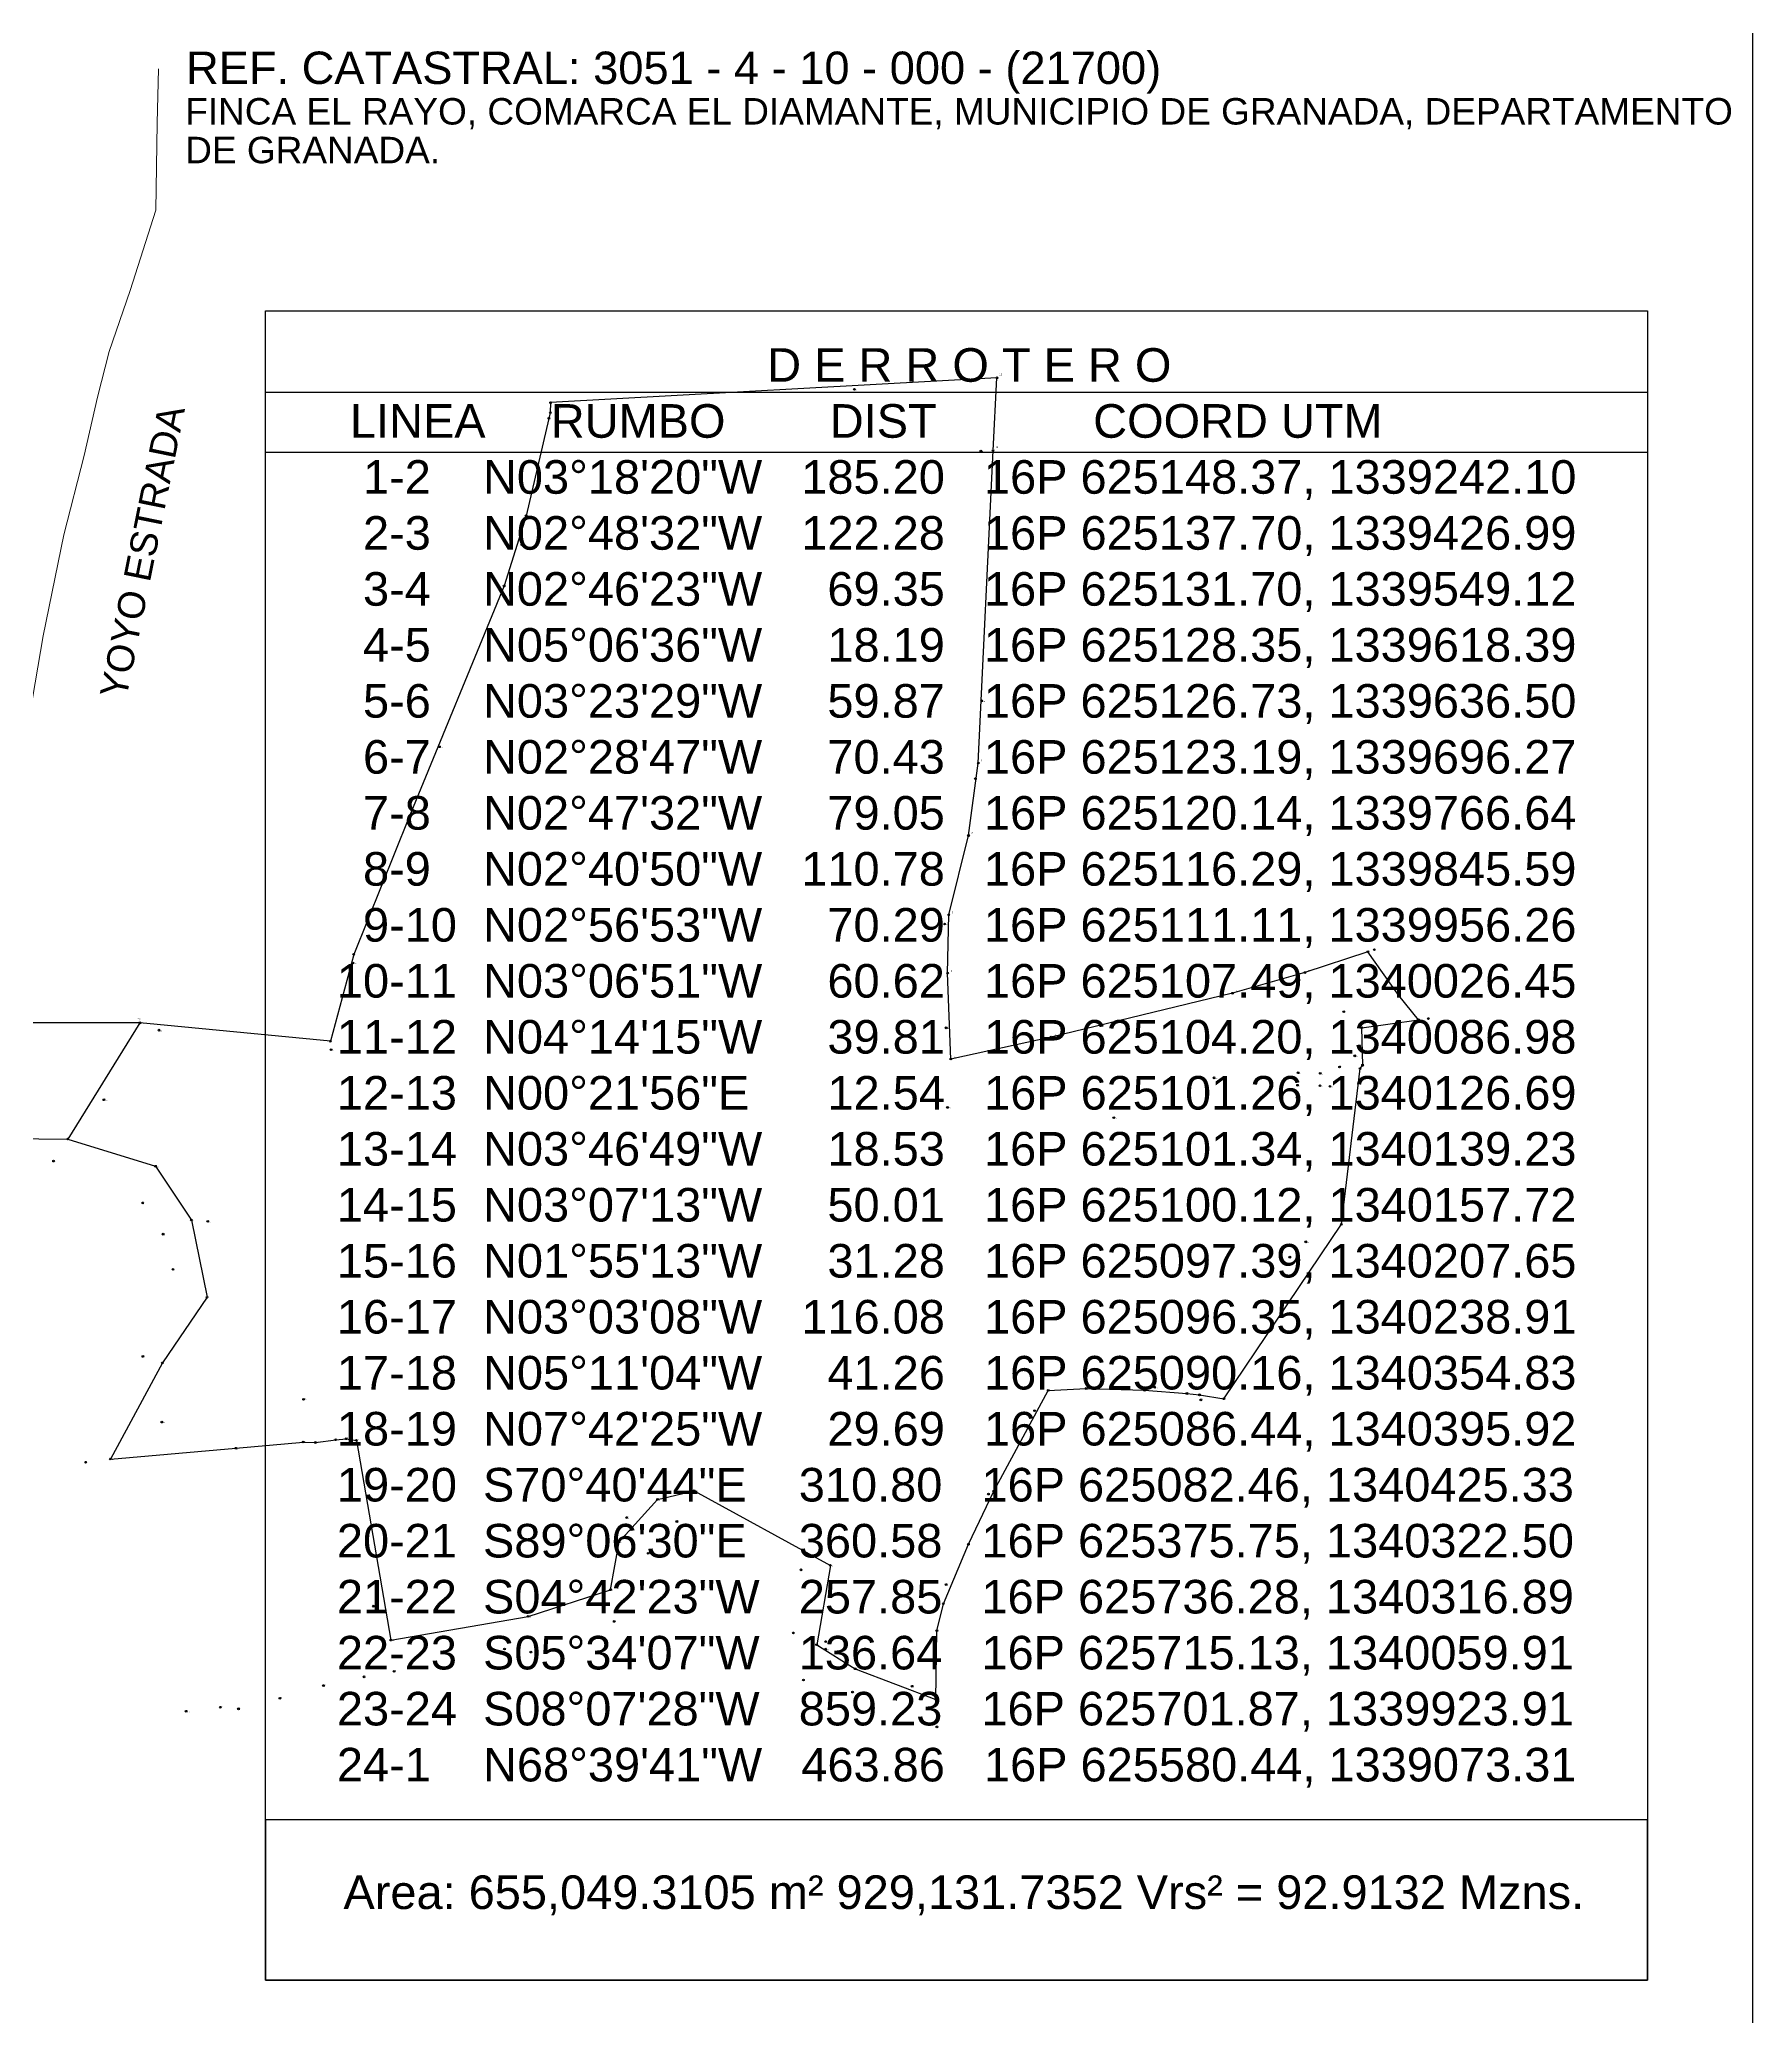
# Model space of a CAD drawing. Header units: metres. Extents: x 615852 to 659911, y 1301217 to 1325118.
# Drawn here: x 619558 to 620055, y 1314438 to 1315012 of the extents above; entities that cross this region are included whole.
import ezdxf
from ezdxf.enums import TextEntityAlignment as Align

# ---------------------------------------------------------------- set-up
doc = ezdxf.new("R2010")
doc.units = ezdxf.units.M
doc.header["$PDMODE"] = 32
doc.header["$PDSIZE"] = 0.5
for name, color, linetype in [('CAJETIN', 5, 'Continuous'), ('CIRCULO PI', 2, 'Continuous'), ('CVL_PUNTO', 2, 'Continuous'), ('CVL_PUNTO_NUM', 2, 'Continuous'), ('POLIGONOS GEOREFERENCIADOS', 5, 'Continuous'), ('TEXTO 2', 7, 'Continuous')]:
    doc.layers.add(name, color=color, linetype=linetype)
doc.styles.add('MONOTXT4', font='monotxt4.shx')
doc.styles.add('PI', font='arial.ttf', dxfattribs={"height": 0.4})
doc.styles.get("Standard").update_dxf_attribs({"font": 'arial.ttf'})

msp = doc.modelspace()

# ---------------------------------------------------------------- linework, layer by layer
at = {"color": 7, "lineweight": 0, "elevation": 0.08081}
msp.add_lwpolyline([(619551.24826, 1314782.96137), (619555.23192, 1314816.0369), (619559.06999, 1314838.77073), (619565.10205, 1314868.01646), (619570.96898, 1314891.07549), (619574.81368, 1314908.00716), (619578.2881, 1314921.22187), (619584.33112, 1314938.9235), (619591.73399, 1314962.28128), (619592.16874, 1314987.47897), (619592.5354, 1315003.19645)], dxfattribs=at)
at = {"layer": 'CAJETIN'}
msp.add_lwpolyline([(619085.23868, 1313917.06251), (619085.23868, 1315318.81251), (620054.73868, 1315318.81251), (620054.73868, 1313917.06251)], close=True, dxfattribs=at)
at = {"layer": 'CIRCULO PI'}
for points in [[(619623.60625, 1314933.02682), (620024.30997, 1314933.02682), (620024.30997, 1314448.72736), (619623.60625, 1314448.72736)], [(619623.60625, 1314933.02682), (620024.30997, 1314933.02682), (620024.30997, 1314891.90931), (619623.60625, 1314891.90931)], [(619623.60625, 1314933.02682), (620024.30997, 1314933.02682), (620024.30997, 1314909.32183), (619623.60625, 1314909.32183)], [(619623.60625, 1314448.72736), (620024.30997, 1314448.72736), (620024.30997, 1314495.31141), (619623.60625, 1314495.31141)]]:
    msp.add_lwpolyline(points, close=True, dxfattribs=at)
at = {"layer": 'CVL_PUNTO', "color": 2}
for p in [(619835.67143, 1314913.60488), (619835.67143, 1314913.60488), (619706.2384, 1314906.40923), (619706.2384, 1314906.40923), (619708.092, 1314904.959), (619794.329, 1314910.262), (619705.75637, 1314901.85125), (619705.75637, 1314901.85125), (619706.15038, 1314903.48924), (619706.15038, 1314903.48924), (619831.008, 1314892.355), (619834.5236, 1314892.50382), (619834.5236, 1314892.50382), (619699.15514, 1314873.61932), (619699.15514, 1314873.61932), (619697.917, 1314865.217), (619692.76197, 1314853.23438), (619692.76197, 1314853.23438), (619831.237, 1314819.9), (619674.008, 1314806.585), (619830.25732, 1314801.84558), (619830.25732, 1314801.84558), (619829.428, 1314797.324), (619665.04739, 1314785.79758), (619665.04739, 1314785.79758), (619827.41249, 1314780.83452), (619827.41249, 1314780.83452), (619821.66768, 1314757.78145), (619821.66768, 1314757.78145), (619820.502, 1314755.147), (619649.15105, 1314746.3227), (619649.15105, 1314746.3227), (619943.233, 1314747.13), (619945.115, 1314747.704), (619648.926, 1314743.846), (619821.36281, 1314740.91741), (619821.36281, 1314740.91741), (619924.94785, 1314741.06505), (619924.94785, 1314741.06505), (619903.98267, 1314735.07811), (619903.98267, 1314735.07811), (619952.20113, 1314734.38263), (619952.20113, 1314734.38263), (619936.225, 1314729.725), (619957.90721, 1314727.41061), (619957.90721, 1314727.41061), (619960.766, 1314727.724), (619587.12241, 1314726.49792), (619587.12241, 1314726.49792), (619592.678, 1314724.359), (619642.36885, 1314721.15577), (619642.36885, 1314721.15577), (619820.949, 1314725.043), (619851.37925, 1314722.37826), (619851.37925, 1314722.37826), (619941.48334, 1314725.07356), (619941.48334, 1314725.07356), (619642.599, 1314718.696), (619822.28401, 1314715.99634), (619822.28401, 1314715.99634), (619939.414, 1314716.923), (619898.618, 1314710.529), (619923, 1314712), (619929.412, 1314711.839), (619935.024, 1314713.689), (619940.93943, 1314713.22853), (619940.93943, 1314713.22853), (619941.69342, 1314714.21453), (619941.69342, 1314714.21453), (619576.723, 1314704.174), (619922.714, 1314704.827), (619922.842, 1314708.391), (619929.344, 1314708.237), (619932.246, 1314708.057), (619821.314, 1314701.945), (619821.314, 1314701.939), (619869.555, 1314698.978), (619566.20416, 1314692.77857), (619566.20416, 1314692.77857), (619562.113, 1314686.379), (619591.69895, 1314684.88364), (619591.69895, 1314684.88364), (619587.968, 1314674.241), (619593.868, 1314665.187), (619602.0558, 1314669.28369), (619602.0558, 1314669.28369), (619606.82, 1314668.891), (619926.105, 1314667.471), (619935.52179, 1314668.05841), (619935.52179, 1314668.05841), (619920.569, 1314658.514), (619925.217, 1314662.961), (619596.762, 1314654.975), (619606.62362, 1314646.87875), (619606.62362, 1314646.87875), (619588.016, 1314629.713), (619593.64443, 1314627.84481), (619593.64443, 1314627.84481), (619850.53568, 1314619.8751), (619850.53568, 1314619.8751), (619861.5456, 1314620.41413), (619861.5456, 1314620.41413), (619878.44646, 1314619.93118), (619878.44646, 1314619.93118), (619881.418, 1314620.79), (619890.75336, 1314618.95421), (619890.75336, 1314618.95421), (619894.41633, 1314618.57422), (619894.41633, 1314618.57422), (619634.603, 1314617.252), (619846.576, 1314613.978), (619894.809, 1314617.099), (619901.45828, 1314617.44124), (619901.45828, 1314617.44124), (619593.485, 1314610.661), (619614.94289, 1314603.089), (619614.94289, 1314603.089), (619634.52074, 1314604.89005), (619634.52074, 1314604.89005), (619638.00971, 1314604.74306), (619638.00971, 1314604.74306), (619643.93066, 1314605.54808), (619643.93066, 1314605.54808), (619646.96864, 1314605.83609), (619646.96864, 1314605.83609), (619649.91161, 1314605.37009), (619649.91161, 1314605.37009), (619571.412, 1314599.022), (619578.57818, 1314599.9509), (619578.57818, 1314599.9509), (619747.8443, 1314590.73855), (619747.8443, 1314590.73855), (619833.207, 1314589.783), (619834.72295, 1314590.65101), (619834.72295, 1314590.65101), (619737.25538, 1314588.22152), (619737.25538, 1314588.22152), (619728.311, 1314582.962), (619742.848, 1314581.824), (619726.07152, 1314575.92847), (619726.07152, 1314575.92847), (619734.559, 1314572.599), (619827.38808, 1314575.23496), (619827.38808, 1314575.23496), (619778.845, 1314567.801), (619787.35794, 1314569.09767), (619787.35794, 1314569.09767), (619723.61463, 1314562.02043), (619723.61463, 1314562.02043), (619820.929, 1314563.524), (619654.825, 1314557.266), (619820.11023, 1314557.95691), (619820.11023, 1314557.95691), (619699.76583, 1314554.31436), (619699.76583, 1314554.31436), (619724.698, 1314552.834), (619776.63, 1314549.51), (619818.23929, 1314550.13189), (619818.23929, 1314550.13189), (619659.92515, 1314547.42925), (619659.92515, 1314547.42925), (619692.843, 1314544.831), (619700.511, 1314543.93), (619783.37576, 1314546.09173), (619783.37576, 1314546.09173), (619786.012, 1314546.984), (619786.012, 1314544.799), (619660.852, 1314538.357), (619794.57865, 1314539.11577), (619794.57865, 1314539.11577), (619640.396, 1314534.24), (619652.143, 1314536.765), (619779.552, 1314535.84), (619793.809, 1314532.339), (619811.068, 1314534.04), (619600.55, 1314526.794), (619610.465, 1314527.937), (619615.751, 1314527.482), (619627.755, 1314530.544), (619817.96245, 1314530.23684), (619817.96245, 1314530.23684), (619818.23, 1314522.249)]:
    msp.add_point(p, dxfattribs=at)
at = {"layer": 'POLIGONOS GEOREFERENCIADOS'}
for points in [[(619787.378, 1314569.091), (619783.396, 1314546.085), (619794.599, 1314539.109), (619817.983, 1314530.23), (619818.26, 1314550.125), (619820.131, 1314557.95), (619827.409, 1314575.228), (619834.744, 1314590.644), (619850.557, 1314619.868), (619861.567, 1314620.407), (619878.468, 1314619.924), (619890.775, 1314618.947), (619894.438, 1314618.567), (619901.48, 1314617.434), (619935.544, 1314668.051), (619940.962, 1314713.221), (619941.716, 1314714.207), (619941.506, 1314725.066), (619957.93, 1314727.403), (619952.224, 1314734.375), (619943.233, 1314747.13), (619924.948, 1314741.065), (619903.983, 1314735.078), (619851.38, 1314722.378), (619822.285, 1314715.996), (619821.364, 1314740.917), (619821.669, 1314757.781), (619827.414, 1314780.834), (619830.259, 1314801.845), (619834.526, 1314892.503), (619835.674, 1314913.604), (619706.242, 1314906.408), (619706.154, 1314903.488), (619705.76, 1314901.85), (619699.159, 1314873.618), (619692.766, 1314853.233), (619665.052, 1314785.796), (619649.156, 1314746.321), (619642.374, 1314721.154), (619587.128, 1314726.496), (619566.221, 1314692.773), (619591.716, 1314684.878), (619602.073, 1314669.278), (619606.641, 1314646.873), (619593.662, 1314627.839), (619578.596, 1314599.945), (619614.961, 1314603.083), (619634.539, 1314604.884), (619638.028, 1314604.737), (619643.949, 1314605.542), (619646.987, 1314605.83), (619649.93, 1314605.364), (619659.944, 1314547.423), (619699.785, 1314554.308), (619723.634, 1314562.014), (619726.091, 1314575.922), (619737.275, 1314588.215), (619747.864, 1314590.732), (619787.378, 1314569.091)], [(619587.128, 1314726.496), (619548.448, 1314726.496)], [(619524.155, 1314693.218), (619566.221, 1314692.773)]]:
    msp.add_lwpolyline(points, dxfattribs=at)

# ---------------------------------------------------------------- texts
at = {"color": 2, "lineweight": 0, "char_height": 9.7431338, "attachment_point": 1}
for s, insert, width in [('                                 {\\C7; D E R R O T E R O\\P  LINEA     RUMBO        DIST            COORD UTM \\P   1-2    N03°18\'20"W   185.20   16P 625148.37, 1339242.10\\P   2-3    N02°48\'32"W   122.28   16P 625137.70, 1339426.99\\P   3-4    N02°46\'23"W     69.35   16P 625131.70, 1339549.12\\P   4-5    N05°06\'36"W     18.19   16P 625128.35, 1339618.39\\P   5-6    N03°23\'29"W     59.87   16P 625126.73, 1339636.50\\P   6-7    N02°28\'47"W     70.43   16P 625123.19, 1339696.27\\P   7-8    N02°47\'32"W     79.05   16P 625120.14, 1339766.64\\P   8-9    N02°40\'50"W   110.78   16P 625116.29, 1339845.59\\P   9-10  N02°56\'53"W     70.29   16P 625111.11, 1339956.26\\P 10-11  N03°06\'51"W     60.62   16P 625107.49, 1340026.45\\P 11-12  N04°14\'15"W     39.81   16P 625104.20, 1340086.98\\P 12-13  N00°21\'56"E      12.54   16P 625101.26, 1340126.69\\P 13-14  N03°46\'49"W     18.53   16P 625101.34, 1340139.23\\P 14-15  N03°07\'13"W     50.01   16P 625100.12, 1340157.72\\P 15-16  N01°55\'13"W     31.28   16P 625097.39, 1340207.65\\P 16-17  N03°03\'08"W   116.08   16P 625096.35, 1340238.91\\P 17-18  N05°11\'04"W     41.26   16P 625090.16, 1340354.83\\P 18-19  N07°42\'25"W     29.69   16P 625086.44, 1340395.92\\P 19-20  S70°40\'44"E    310.80   16P 625082.46, 1340425.33\\P 20-21  S89°06\'30"E    360.58   16P 625375.75, 1340322.50\\P 21-22  S04°42\'23"W   257.85   16P 625736.28, 1340316.89\\P 22-23  S05°34\'07"W   136.64   16P 625715.13, 1340059.91\\P 23-24  S08°07\'28"W   859.23   16P 625701.87, 1339923.91\\P 24-1    N68°39\'41"W   463.86   16P 625580.44, 1339073.31}', (619640.49834, 1314922.20684), 416.9012464), ('Area: 655,049.3105 m² 929,131.7352 Vrs² = 92.9132 Mzns.', (619646.17648, 1314479.16214), 402.7533038)]:
    msp.add_mtext(s, dxfattribs=dict(at, insert=insert, width=width))
at = {"layer": 'CVL_PUNTO_NUM', "color": 2, "style": 'MONOTXT4'}
for s, p in [('68', (619835.74214, 1314913.67559)), ('70', (619706.30912, 1314906.47994)), ('69', (619708.16271, 1314905.02971)), ('66', (619794.39971, 1314910.33271)), ('72', (619705.82708, 1314901.92196)), ('71', (619706.22109, 1314903.55995)), ('65', (619831.07871, 1314892.42571)), ('67', (619834.59431, 1314892.57453)), ('74', (619699.22585, 1314873.69004)), ('73', (619697.98771, 1314865.28771)), ('75', (619692.83268, 1314853.30509)), ('63', (619831.30771, 1314819.97071)), ('76', (619674.07871, 1314806.65571)), ('64', (619830.32803, 1314801.91629)), ('62', (619829.49871, 1314797.39471)), ('77', (619665.1181, 1314785.86829)), ('61', (619827.4832, 1314780.90523)), ('60', (619821.73839, 1314757.85216)), ('59', (619820.57271, 1314755.21771)), ('79', (619649.22176, 1314746.39341)), ('42', (619943.30371, 1314747.20071)), ('41', (619945.18571, 1314747.77471)), ('78', (619648.99671, 1314743.91671)), ('58', (619821.43352, 1314740.98812)), ('43', (619925.01856, 1314741.13576)), ('51', (619904.05338, 1314735.14882)), ('39', (619952.27184, 1314734.45334)), ('36', (619936.29571, 1314729.79571)), ('38', (619957.97792, 1314727.48132)), ('40', (619960.83671, 1314727.79471)), ('83', (619587.19312, 1314726.56863)), ('82', (619592.74871, 1314724.42971)), ('81', (619642.43956, 1314721.22648)), ('56', (619821.01971, 1314725.11371)), ('54', (619851.44996, 1314722.44897)), ('37', (619941.55405, 1314725.14427)), ('80', (619642.66971, 1314718.76671)), ('57', (619822.35472, 1314716.06705)), ('32', (619939.48471, 1314716.99371)), ('44', (619898.68871, 1314710.59971)), ('45', (619923.07071, 1314712.07071)), ('46', (619929.48271, 1314711.90971)), ('35', (619935.09471, 1314713.75971)), ('33', (619941.01014, 1314713.29924)), ('34', (619941.76413, 1314714.28524)), ('84', (619576.79371, 1314704.24471)), ('50', (619922.78471, 1314704.89771)), ('49', (619922.91271, 1314708.46171)), ('47', (619929.41471, 1314708.30771)), ('48', (619932.31671, 1314708.12771)), ('55', (619821.38471, 1314702.01571)), ('53', (619821.38471, 1314702.00971)), ('52', (619869.62571, 1314699.04871)), ('86', (619566.27487, 1314692.84928)), ('85', (619562.18371, 1314686.44971)), ('87', (619591.76966, 1314684.95435)), ('89', (619588.03871, 1314674.31171)), ('90', (619593.93871, 1314665.25771)), ('91', (619602.12651, 1314669.3544)), ('88', (619606.89071, 1314668.96171)), ('30', (619926.17571, 1314667.54171)), ('31', (619935.5925, 1314668.12912)), ('29', (619920.63971, 1314658.58471)), ('28', (619925.28771, 1314663.03171)), ('93', (619596.83271, 1314655.04571)), ('92', (619606.69433, 1314646.94946)), ('98', (619588.08671, 1314629.78371)), ('94', (619593.71514, 1314627.91552)), ('19', (619850.60639, 1314619.94581)), ('22', (619861.61631, 1314620.48484)), ('23', (619878.51717, 1314620.00189)), ('21', (619881.48871, 1314620.86071)), ('24', (619890.82407, 1314619.02492)), ('25', (619894.48705, 1314618.64493)), ('100', (619634.67371, 1314617.32271)), ('20', (619846.64671, 1314614.04871)), ('27', (619894.87971, 1314617.16971)), ('26', (619901.52899, 1314617.51195)), ('95', (619593.55571, 1314610.73171)), ('99', (619615.0136, 1314603.15971)), ('101', (619634.59145, 1314604.96076)), ('102', (619638.08042, 1314604.81377)), ('103', (619644.00137, 1314605.61879)), ('104', (619647.03935, 1314605.9068)), ('105', (619649.98232, 1314605.44081)), ('96', (619571.48271, 1314599.09271)), ('97', (619578.64889, 1314600.02161)), ('125', (619747.91501, 1314590.80926)), ('17', (619833.27771, 1314589.85371)), ('18', (619834.79366, 1314590.72172)), ('124', (619737.3261, 1314588.29223)), ('118', (619728.38171, 1314583.03271)), ('123', (619742.91871, 1314581.89471)), ('120', (619726.14223, 1314575.99918)), ('119', (619734.62971, 1314572.66971)), ('16', (619827.45879, 1314575.30567)), ('4', (619778.91571, 1314567.87171)), ('3', (619787.42865, 1314569.16838)), ('122', (619723.68534, 1314562.09114)), ('14', (619820.99971, 1314563.59471)), ('111', (619654.89571, 1314557.33671)), ('15', (619820.18094, 1314558.02762)), ('117', (619699.83654, 1314554.38508)), ('121', (619724.76871, 1314552.90471)), ('6', (619776.70071, 1314549.58071)), ('13', (619818.31001, 1314550.2026)), ('114', (619659.99586, 1314547.49997)), ('115', (619692.91371, 1314544.90171)), ('116', (619700.58171, 1314544.00071)), ('5', (619783.44647, 1314546.16244)), ('2', (619786.08271, 1314547.05471)), ('1', (619786.08271, 1314544.86971)), ('113', (619660.92271, 1314538.42771)), ('8', (619794.64936, 1314539.18648)), ('110', (619640.46671, 1314534.31071)), ('112', (619652.21371, 1314536.83571)), ('7', (619779.62271, 1314535.91071)), ('10', (619793.87971, 1314532.40971)), ('9', (619811.13871, 1314534.11071)), ('106', (619600.62071, 1314526.86471)), ('107', (619610.53571, 1314528.00771)), ('108', (619615.82171, 1314527.55271)), ('109', (619627.82571, 1314530.61471)), ('12', (619818.03316, 1314530.30755)), ('11', (619818.30071, 1314522.31971))]:
    msp.add_text(s, height=0.2, dxfattribs=at).set_placement(p, align=Align.BOTTOM_LEFT)
for s, p in [('PI', (619835.77043, 1314913.50589)), ('PI', (619706.3374, 1314906.31024)), ('EST18', (619794.42799, 1314910.16301)), ('PI', (619705.85536, 1314901.75225)), ('PI', (619706.24938, 1314903.39025)), ('EST19', (619708.19099, 1314904.86001)), ('EST17', (619831.10699, 1314892.25601)), ('PI', (619834.6226, 1314892.40483)), ('PI', (619699.25413, 1314873.52033)), ('EST20', (619698.01599, 1314865.11801)), ('PI', (619692.86096, 1314853.13539)), ('EST16', (619831.33599, 1314819.80101)), ('EST21', (619674.10699, 1314806.48601)), ('PI', (619830.35632, 1314801.74658)), ('EST15', (619829.52699, 1314797.22501)), ('PI', (619665.14639, 1314785.69859)), ('PI', (619827.51148, 1314780.73552)), ('PI', (619821.76667, 1314757.68246)), ('EST14', (619820.60099, 1314755.04801)), ('PI', (619649.25005, 1314746.2237)), ('PI', (619943.33199, 1314747.03101)), ('C', (619945.21399, 1314747.60501)), ('EST22', (619649.02499, 1314743.74701)), ('PI', (619821.46181, 1314740.81841)), ('PI', (619925.04684, 1314740.96606)), ('PI', (619904.08167, 1314734.97912)), ('PI', (619952.30013, 1314734.28364)), ('SP', (619936.32399, 1314729.62601)), ('PI', (619958.0062, 1314727.31161)), ('C', (619960.86499, 1314727.62501)), ('PI', (619587.2214, 1314726.39892)), ('EST24', (619592.77699, 1314724.26001)), ('EST13', (619821.04799, 1314724.94401)), ('PI', (619851.47824, 1314722.27926)), ('PI', (619941.58233, 1314724.97457)), ('PI', (619642.46784, 1314721.05677)), ('EST23', (619642.69799, 1314718.59701)), ('PI', (619822.383, 1314715.89735)), ('EST9', (619939.51299, 1314716.82401)), ('EST10', (619898.71699, 1314710.43001)), ('CASA', (619923.09899, 1314711.90101)), ('CASA', (619929.51099, 1314711.74001)), ('SP', (619935.12299, 1314713.59001)), ('PI', (619941.03843, 1314713.12953)), ('PI', (619941.79242, 1314714.11554)), ('CASA', (619922.81299, 1314704.72801)), ('CASA', (619922.94099, 1314708.29201)), ('CASA', (619929.44299, 1314708.13801)), ('CASA', (619932.34499, 1314707.95801)), ('EST25', (619576.82199, 1314704.07501)), ('EST12', (619821.41299, 1314701.84601)), ('EST12', (619821.41299, 1314701.84001)), ('EST11', (619869.65399, 1314698.87901)), ('PI+R', (619566.30315, 1314692.67957)), ('BL', (619562.21199, 1314686.28001)), ('PI+R', (619591.79794, 1314684.78464)), ('BL', (619588.06699, 1314674.14201)), ('BL', (619593.96699, 1314665.08801)), ('PI+R', (619602.15479, 1314669.18469)), ('EST26', (619606.91899, 1314668.79201)), ('SP', (619926.20399, 1314667.37201)), ('PI', (619935.62079, 1314667.95941)), ('SP', (619920.66799, 1314658.41501)), ('EST8', (619925.31599, 1314662.86201)), ('BL', (619596.86099, 1314654.87601)), ('PI+R', (619606.72261, 1314646.77976)), ('BL', (619588.11499, 1314629.61401)), ('PI+R', (619593.74343, 1314627.74582)), ('PI', (619850.63468, 1314619.77611)), ('PI', (619861.64459, 1314620.31514)), ('PI', (619878.54546, 1314619.83218)), ('EST6', (619881.51699, 1314620.69101)), ('PI', (619890.85236, 1314618.85521)), ('PI', (619894.51533, 1314618.47522)), ('EST28', (619634.70199, 1314617.15301)), ('EST5', (619846.67499, 1314613.87901)), ('EST7', (619894.90799, 1314617.00001)), ('PI', (619901.55727, 1314617.34224)), ('EST27', (619593.58399, 1314610.56201)), ('CREF', (619615.04189, 1314602.99)), ('PI', (619634.61973, 1314604.79106)), ('PI', (619638.1087, 1314604.64407)), ('PI', (619644.02966, 1314605.44908)), ('PI', (619647.06763, 1314605.73709)), ('PI', (619650.01061, 1314605.2711)), ('BL', (619571.51099, 1314598.92301)), ('PI+R', (619578.67718, 1314599.85191)), ('PI+R', (619747.94329, 1314590.63955)), ('EST4', (619833.30599, 1314589.68401)), ('PI', (619834.82194, 1314590.55201)), ('PI+R', (619737.35438, 1314588.12252)), ('EST31', (619728.40999, 1314582.86301)), ('BL', (619742.94699, 1314581.72501)), ('PI+R', (619726.17051, 1314575.82948)), ('BL', (619734.65799, 1314572.50001)), ('PI', (619827.48708, 1314575.13597)), ('BL', (619778.94399, 1314567.70201)), ('PI+R', (619787.45694, 1314568.99867)), ('PI+R', (619723.71362, 1314561.92144)), ('EST3', (619821.02799, 1314563.42501)), ('EST29', (619654.92399, 1314557.16701)), ('PI', (619820.20923, 1314557.85792)), ('PI+R', (619699.86482, 1314554.21537)), ('BL', (619724.79699, 1314552.73501)), ('BL', (619776.72899, 1314549.41101)), ('PI', (619818.33829, 1314550.0329)), ('PI+R', (619660.02414, 1314547.33026)), ('EST30', (619692.94199, 1314544.73201)), ('BL', (619700.60999, 1314543.83101)), ('PI+R', (619783.47475, 1314545.99274)), ('N', (619786.11099, 1314546.88501)), ('EST1', (619786.11099, 1314544.70001)), ('BL', (619660.95099, 1314538.25801)), ('PI+R', (619794.67765, 1314539.01677)), ('BL', (619640.49499, 1314534.14101)), ('BL', (619652.24199, 1314536.66601)), ('BL', (619779.65099, 1314535.74101)), ('BL', (619793.90799, 1314532.24001)), ('EST2', (619811.16699, 1314533.94101)), ('BL+ARB', (619600.64899, 1314526.69501)), ('BL', (619610.56399, 1314527.83801)), ('BL', (619615.84999, 1314527.38301)), ('BL', (619627.85399, 1314530.44501)), ('PI+R', (619818.06145, 1314530.13784)), ('BL', (619818.32899, 1314522.15001))]:
    msp.add_text(s, height=0.2, dxfattribs=at).set_placement(p, align=Align.TOP_LEFT)
for s, p in [('11', (619836.31506, 1314914.37022)), ('10', (619835.19918, 1314893.24111)), ('9', (619831.09338, 1314802.39421)), ('8', (619828.28576, 1314781.32175)), ('7', (619822.57859, 1314758.19405)), ('6', (619822.30239, 1314741.25973)), ('2', (619925.92117, 1314741.29451)), ('3', (619904.95682, 1314735.30401)), ('20', (619586.48058, 1314727.26477)), ('4', (619852.35388, 1314722.60204)), ('5', (619823.25831, 1314716.22158))]:
    msp.add_text(s, height=0.5, dxfattribs=at).set_placement(p)
at = {"layer": 'TEXTO 2', "style": 'PI'}
for s, height, p in [('REF. CATASTRAL: 3051 - 4 - 10 - 000 - (21700)', 9.386752, (619600.55522, 1314998.85657)), ('FINCA EL RAYO, COMARCA EL DIAMANTE, MUNICIPIO DE GRANADA, DEPARTAMENTO ', 7.6788942, (619600.29074, 1314987.08554)), ('DE GRANADA.', 7.6788942, (619600.29074, 1314975.85032))]:
    msp.add_text(s, height=height, dxfattribs=at).set_placement(p)
msp.add_text('YOYO ESTRADA', height=7.8222933, rotation=78.55120408, dxfattribs=at).set_placement((619583.14259, 1314820.12741))

doc.saveas('drawing.dxf')
